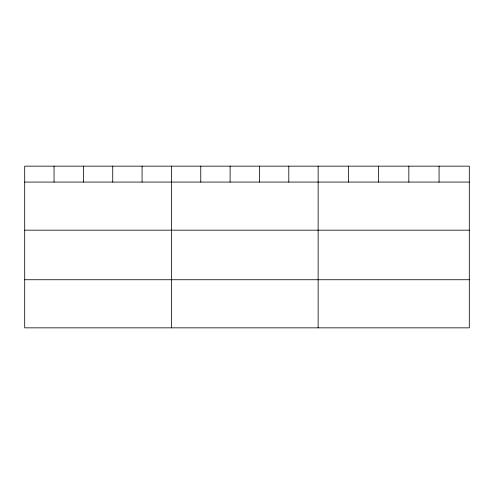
<?xml version="1.0" encoding="UTF-8"?>
<svg xmlns="http://www.w3.org/2000/svg" width="494" height="494" viewBox="0 0 494 494"><rect width="100%" height="100%" fill="white"/><g stroke="black" fill="none" stroke-linecap="round" stroke-linejoin="round"><path stroke-width="0.74" d="M469.3 182.07L469.3 327.843L24.7 327.843L24.7 166.157L469.3 166.157L469.3 182.07L24.7 182.07M24.7 230.173L469.3 230.173M24.7 279.734L469.3 279.734M439.067 166.157L439.067 182.07M408.834 166.157L408.834 182.07M378.602 166.157L378.602 182.07M348.369 166.157L348.369 182.07M318.136 166.157L318.136 327.843M288.792 166.157L288.792 182.07M259.449 166.157L259.449 182.07M230.105 166.157L230.105 182.07M200.762 166.157L200.762 182.07M171.418 166.157L171.418 327.843M142.074 166.157L142.074 182.07M112.731 166.157L112.731 182.07M83.387 166.157L83.387 182.07M54.044 166.157L54.044 182.07"/></g></svg>
